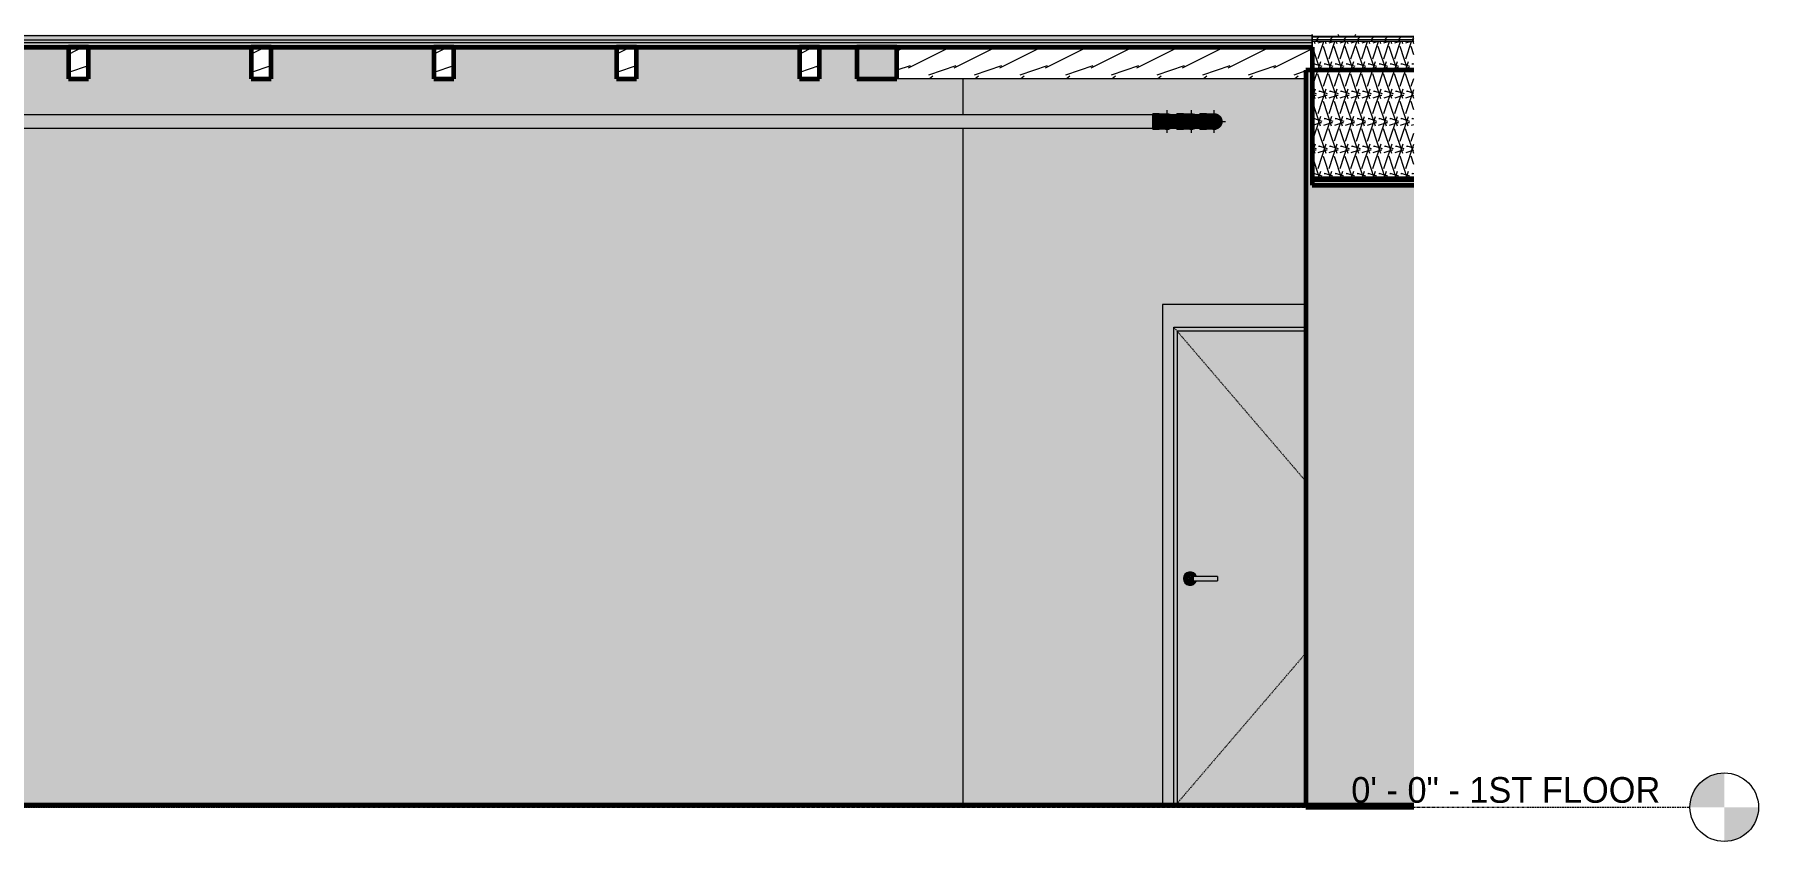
# Model space of a CAD drawing. Header units: inches. Extents: x -3547 to 717, y -19 to 229.
# Drawn here: x -1389.9 to -1088, y -6 to 135.2 of the extents above; entities that cross this region are included whole.
import ezdxf

# ---------------------------------------------------------------- set-up
doc = ezdxf.new("R2010")
doc.units = ezdxf.units.IN
doc.header["$MEASUREMENT"] = 0
doc.linetypes.add('Dash 1_16_', pattern=[0.125, 0.0625, -0.0625])
doc.linetypes.add('Grid Line 1_2_', pattern=[0.875, 0.5, -0.125, 0.125, -0.125])
for name, color, linetype, lineweight in [('0-2', 250, 'Continuous', 9), ('0-3', 50, 'Continuous', 5), ('A-CLNG-1', 7, 'Continuous', 18), ('A-CLNG-4', 10, 'Continuous', 60), ('A-DOOR', 31, 'Continuous', 18), ('A-DOOR-1', 31, 'Dash 1_16_', 9), ('A-DOOR-2', 31, 'Continuous', 9), ('A-DOOR-FRAM', 31, 'Continuous', 9), ('A-DOOR-FRAM-1', 31, 'Continuous', 18), ('A-FLOR-2', 8, 'Continuous', 5), ('A-FLOR-4', 10, 'Continuous', 60), ('A-FLOR-LEVL', 51, 'Continuous', 9), ('A-FLOR-LEVL-1', 51, 'Grid Line 1_2_', 9), ('A-FLOR-MCUT-1', 7, 'Continuous', 18), ('A-FLOR-PATT-1', 250, 'Continuous', 9), ('A-FLOR-PATT-2', 253, 'Continuous', 9), ('A-FLOR-PATT-3', 252, 'Continuous', 9), ('A-WALL-PATT-1', 111, 'Continuous', 9), ('I-WALL', 2, 'Continuous', 18), ('I-WALL-1', 2, 'Continuous', 5), ('I-WALL-2', 2, 'Continuous', 60), ('P-PIPE', 3, 'Continuous', 9), ('P-PIPE-1', 3, 'Continuous', 5), ('P-PIPE-CNTR', 3, 'Continuous', 9), ('S-BEAM', 12, 'Continuous', 9), ('S-BEAM-1', 250, 'Continuous', 9), ('S-BEAM-2', 10, 'Continuous', 60), ('S-BEAM-4', 35, 'Continuous', 9)]:
    doc.layers.add(name, color=color, linetype=linetype, lineweight=lineweight)
doc.styles.add('Century Gothic', font='ufonts.com_century-gothic.ttf', dxfattribs={"height": 4.5})
pattern_1 = [(0, (3065.518, 0), (7.68, 1.92), [0.634, -5.126, 0.634, -5.126, -30.72]), (0, (3065.518, 0), (7.68, 1.92), [-11.52, 0.634, -10.886, 0.634, -5.126, -13.44]), (0, (3065.518, 0), (7.68, 1.92), [-28.8, 0.634, -3.206, 0.634, -8.966]), (120, (3068.398, 0.96), (-5.502769, 5.691075), [0.634, -5.126, 0.634, -5.126, -30.72]), (120, (3068.398, 0.96), (-5.502769, 5.691075), [-11.52, 0.634, -10.886, 0.634, -5.126, -13.44]), (120, (3068.398, 0.96), (-5.502769, 5.691075), [-28.8, 0.634, -3.206, 0.634, -8.966]), (240, (3069.358, 4.8), (-2.177231, -7.611075), [0.634, -5.126, 0.634, -5.126, -30.72]), (240, (3069.358, 4.8), (-2.177231, -7.611075), [-11.52, 0.634, -10.886, 0.634, -5.126, -13.44]), (240, (3069.358, 4.8), (-2.177231, -7.611075), [-28.8, 0.634, -3.206, 0.634, -8.966])]
pattern_2 = [(0, (3065.518, 0), (0, 2.399), []), (315, (3065.518, 0), (2.398506, 0), [3.393, -3.393]), (45, (3065.518, 0), (2.398506, 0), [3.393, -3.393])]
pattern_3 = [(216.87, (3068.716, 7.997), (23.9897714, 15.993643), [3.998, -35.986]), (206.565, (3073.514, 5.598), (-7.99708, -7.99662), [8.941, -8.941]), (198.435, (3073.514, 1.599), (-15.993845, -7.997098), [5.058, -20.23])]

# ---------------------------------------------------------------- blocks, each defined once
blk = doc.blocks.new('CTR - 1st Phase - Shell_rvt-2-INTERIOR ELEVATION - CORRIDOR WEST _103_W_ - 1ST FLOOR - WEST WALL')
at = {"layer": 'A-FLOR-2'}
for points in [[(3466.77, 133.75), (3481.17, 133.75), (3481.17, 134.25), (2468.96, 134.24), (2468.96, 133.75), (3450.67, 133.75)], [(3498.95, 134.75), (3498.95, 134.87), (3481.17, 134.87), (3481.17, 134.75)]]:
    blk.add_hatch(color=256, dxfattribs=at).paths.add_polyline_path(points, flags=0)
at = {"layer": 'A-FLOR-PATT-1'}
h = blk.add_hatch(dxfattribs=at)
h.set_pattern_fill('FP_9', color=256, style=0, pattern_type=2)
h.set_pattern_definition(pattern_2)
h.paths.add_polyline_path([(3466.77, 135), (3481.17, 135), (3481.17, 135.23), (2468.96, 135.23), (2468.96, 135), (3450.67, 135)], flags=0)
h = blk.add_hatch(dxfattribs=at)
h.set_pattern_fill('FP_9', color=256, style=0, pattern_type=2)
h.set_pattern_definition(pattern_2)
h.paths.add_polyline_path([(2795.4, 133), (3481.17, 133), (3481.17, 133.75), (2468.96, 133.75), (2468.96, 133), (2794.9, 133)], flags=0)
h = blk.add_hatch(dxfattribs=at)
h.set_pattern_fill('FP_10', color=256, style=0, pattern_type=2)
h.set_pattern_definition([(135, (3065.518, 0), (-2.12132, -2.12132), [])])
h.paths.add_polyline_path([(3434.58, 0), (3480.05, 0), (3480.05, 0.37), (2468.96, 0.37), (2468.96, 0), (3420.01, 0)], flags=0)
at = {"layer": 'A-FLOR-PATT-2'}
h = blk.add_hatch(dxfattribs=at)
h.set_pattern_fill('FP_8', color=256, style=0, pattern_type=2)
h.set_pattern_definition(pattern_1)
h.paths.add_polyline_path([(3481.17, 134.25), (3481.17, 135), (2468.96, 135), (2468.96, 134.25), (3466.77, 134.25)], flags=0)
h = blk.add_hatch(dxfattribs=at)
h.set_pattern_fill('FP_8', color=256, style=0, pattern_type=2)
h.set_pattern_definition(pattern_1)
h.paths.add_polyline_path([(3481.17, 134.87), (3498.95, 134.88), (3498.95, 135.23), (3481.17, 135.23), (3481.17, 135)], flags=0)
h = blk.add_hatch(dxfattribs=at)
h.set_pattern_fill('FP_9', color=256, style=0, pattern_type=2)
h.set_pattern_definition(pattern_2)
h.paths.add_polyline_path([(3498.95, 134), (3498.95, 134.75), (3481.17, 134.75), (3481.17, 134)], flags=0)
h = blk.add_hatch(dxfattribs=at)
h.set_pattern_fill('FP_8', color=256, style=0, pattern_type=2)
h.set_pattern_definition(pattern_1)
h.paths.add_polyline_path([(2887.39, -0.02), (3498.95, -0.02), (3498.95, 0), (2468.96, 0), (2468.96, -0.02), (2855.21, -0.02)], flags=0)
at = {"layer": 'A-FLOR-PATT-3'}
h = blk.add_hatch(dxfattribs=at)
h.set_pattern_fill('FP_7', color=256, style=0, pattern_type=2)
h.set_pattern_definition([(161.57, (3065.758, 0.24), (-1.92045124, 0.00015035), [0, -13.661, 1.517, 0]), (18.43, (3065.278, 0.24), (-1.92045124, -0.00015035), [0, -13.661, 1.517, 0]), (108.43, (3065.758, 0.24), (0.9599691, -4.80073665), [4.553, -10.625]), (71.57, (3065.278, 0.24), (0.9599691, 4.80073665), [4.553, -10.625])])
h.paths.add_polyline_path([(3498.95, 110), (3498.95, 134), (3481.17, 134), (3481.17, 110)], flags=0)
at = {"layer": 'A-CLNG-1'}
blk.add_line((3498.95, 109.5), (3481.17, 109.5), dxfattribs=at)
at = {"layer": 'A-CLNG-4'}
for p, q in [((3498.95, 110), (3481.17, 110)), ((3481.17, 110), (3481.17, 108.87)), ((3481.17, 108.87), (3498.95, 108.87))]:
    blk.add_line(p, q, dxfattribs=at)
at = {"layer": 'A-FLOR-4'}
for p, q in [((2468.96, 133), (3481.17, 133)), ((3481.17, 133), (3481.17, 110)), ((3481.17, 110), (3498.95, 110)), ((3498.95, 0.37), (2468.96, 0.37))]:
    blk.add_line(p, q, dxfattribs=at)
at = {"layer": 'A-FLOR-MCUT-1'}
for p, q in [((3481.17, 135), (2468.96, 135)), ((3481.17, 134.25), (2468.96, 134.25)), ((3481.17, 133.75), (2468.96, 133.75)), ((3481.17, 135.23), (3481.17, 135)), ((3481.17, 135), (3481.17, 135.23)), ((3498.95, 134.87), (3481.17, 134.87)), ((3481.17, 134.87), (3481.17, 134.75)), ((3481.17, 134.75), (3481.17, 134.87)), ((3498.95, 134.75), (3481.17, 134.75)), ((3481.17, 134.75), (3481.17, 134.25)), ((3481.17, 134.25), (3481.17, 134.75)), ((3481.17, 134.25), (3481.17, 134)), ((3481.17, 134), (3481.17, 134.25)), ((3498.95, 134), (3481.17, 134)), ((3481.17, 134), (3481.17, 133.75)), ((3481.17, 133.75), (3481.17, 134)), ((3481.17, 133.75), (3481.17, 133)), ((3481.17, 133), (3481.17, 133.75)), ((3498.95, 0), (2468.96, 0))]:
    blk.add_line(p, q, dxfattribs=at)
blk = doc.blocks.new('LVL-Laminated Veneer Lumber - 4X6 S_ PINE - NO_ 1-2391454-INTERIOR ELEVATION - CORRIDOR WEST _103_W_ - 1ST FLOOR - WEST WALL')
at = {"layer": 'S-BEAM-1'}
h = blk.add_hatch(dxfattribs=at)
h.set_pattern_fill('FP_11', color=256, style=0, pattern_type=2)
h.set_pattern_definition(pattern_3)
h.paths.add_polyline_path([(3434.58, 127.5), (3480.05, 127.5), (3480.05, 129), (3481.17, 129), (3481.17, 133), (3408.42, 133), (3408.42, 127.5), (3424.27, 127.5)], flags=0)
blk.add_line((3480.05, 127.5), (3408.42, 127.5), dxfattribs=at)
blk = doc.blocks.new('LVL-Laminated Veneer Lumber - 4X6 S_ PINE - NO_ 1-1619292-INTERIOR ELEVATION - CORRIDOR WEST _103_W_ - 1ST FLOOR - WEST WALL')
at = {"layer": 'S-BEAM'}
h = blk.add_hatch(dxfattribs=at)
h.set_pattern_fill('FP_11', color=256, style=0, pattern_type=2)
h.set_pattern_definition(pattern_3)
h.paths.add_polyline_path([(3362.87, 127.5), (3362.87, 133), (3359.37, 133), (3359.37, 127.5)], flags=0)
at = {"layer": 'S-BEAM-2'}
for p, q in [((3362.87, 133), (3359.37, 133)), ((3359.37, 133), (3359.37, 127.5)), ((3362.87, 127.5), (3362.87, 133)), ((3359.37, 127.5), (3362.87, 127.5))]:
    blk.add_line(p, q, dxfattribs=at)
blk = doc.blocks.new('LVL-Laminated Veneer Lumber - 4X6 S_ PINE - NO_ 1-V28-INTERIOR ELEVATION - CORRIDOR WEST _103_W_ - 1ST FLOOR - WEST WALL')
at = {"layer": 'S-BEAM'}
h = blk.add_hatch(dxfattribs=at)
h.set_pattern_fill('FP_11', color=256, style=0, pattern_type=2)
h.set_pattern_definition(pattern_3)
h.paths.add_polyline_path([(3330.87, 127.5), (3330.87, 133), (3327.37, 133), (3327.37, 127.5)], flags=0)
at = {"layer": 'S-BEAM-2'}
for p, q in [((3330.87, 133), (3327.37, 133)), ((3327.37, 133), (3327.37, 127.5)), ((3330.87, 127.5), (3330.87, 133)), ((3327.37, 127.5), (3330.87, 127.5))]:
    blk.add_line(p, q, dxfattribs=at)
blk = doc.blocks.new('LVL-Laminated Veneer Lumber - 4X6 S_ PINE - NO_ 1-V29-INTERIOR ELEVATION - CORRIDOR WEST _103_W_ - 1ST FLOOR - WEST WALL')
at = {"layer": 'S-BEAM'}
h = blk.add_hatch(dxfattribs=at)
h.set_pattern_fill('FP_11', color=256, style=0, pattern_type=2)
h.set_pattern_definition(pattern_3)
h.paths.add_polyline_path([(3298.87, 127.5), (3298.87, 133), (3295.37, 133), (3295.37, 127.5)], flags=0)
at = {"layer": 'S-BEAM-2'}
for p, q in [((3298.87, 133), (3295.37, 133)), ((3295.37, 133), (3295.37, 127.5)), ((3298.87, 127.5), (3298.87, 133)), ((3295.37, 127.5), (3298.87, 127.5))]:
    blk.add_line(p, q, dxfattribs=at)
blk = doc.blocks.new('LVL-Laminated Veneer Lumber - 4X6 S_ PINE - NO_ 1-1619293-INTERIOR ELEVATION - CORRIDOR WEST _103_W_ - 1ST FLOOR - WEST WALL')
at = {"layer": 'S-BEAM'}
h = blk.add_hatch(dxfattribs=at)
h.set_pattern_fill('FP_11', color=256, style=0, pattern_type=2)
h.set_pattern_definition(pattern_3)
h.paths.add_polyline_path([(3266.87, 127.5), (3266.87, 133), (3263.37, 133), (3263.37, 127.5)], flags=0)
at = {"layer": 'S-BEAM-2'}
for p, q in [((3266.87, 133), (3263.37, 133)), ((3263.37, 133), (3263.37, 127.5)), ((3266.87, 127.5), (3266.87, 133)), ((3263.37, 127.5), (3266.87, 127.5))]:
    blk.add_line(p, q, dxfattribs=at)
blk = doc.blocks.new('LVL-Laminated Veneer Lumber - 4X6 S_ PINE - NO_ 1-V39-INTERIOR ELEVATION - CORRIDOR WEST _103_W_ - 1ST FLOOR - WEST WALL')
at = {"layer": 'S-BEAM'}
h = blk.add_hatch(dxfattribs=at)
h.set_pattern_fill('FP_11', color=256, style=0, pattern_type=2)
h.set_pattern_definition(pattern_3)
h.paths.add_polyline_path([(3394.87, 127.5), (3394.87, 133), (3391.37, 133), (3391.37, 127.5)], flags=0)
at = {"layer": 'S-BEAM-2'}
for p, q in [((3394.87, 133), (3391.37, 133)), ((3391.37, 133), (3391.37, 127.5)), ((3394.87, 127.5), (3394.87, 133)), ((3391.37, 127.5), (3394.87, 127.5))]:
    blk.add_line(p, q, dxfattribs=at)
blk = doc.blocks.new('LVL-Laminated Veneer Lumber - _2_SISTERED 4X6 PINE-2259914-INTERIOR ELEVATION - CORRIDOR WEST _103_W_ - 1ST FLOOR - WEST WALL')
at = {"layer": 'S-BEAM-4'}
blk.add_hatch(color=256, dxfattribs=at).paths.add_polyline_path([(3401.42, 127.5), (3408.42, 127.5), (3408.42, 133), (3401.42, 133), (3401.42, 132.78)], flags=0)
at = {"layer": 'S-BEAM-2'}
for p, q in [((3408.42, 133), (3401.42, 133)), ((3401.42, 133), (3401.42, 127.5)), ((3408.42, 127.5), (3408.42, 133)), ((3401.42, 127.5), (3408.42, 127.5))]:
    blk.add_line(p, q, dxfattribs=at)
blk = doc.blocks.new('CTR - 1st Phase - Structure_rvt-2-INTERIOR ELEVATION - CORRIDOR WEST _103_W_ - 1ST FLOOR - WEST WALL')
at = {"layer": '0-2'}
for name in ['LVL-Laminated Veneer Lumber - 4X6 S_ PINE - NO_ 1-1619293-INTERIOR ELEVATION - CORRIDOR WEST _103_W_ - 1ST FLOOR - WEST WALL', 'LVL-Laminated Veneer Lumber - 4X6 S_ PINE - NO_ 1-V29-INTERIOR ELEVATION - CORRIDOR WEST _103_W_ - 1ST FLOOR - WEST WALL', 'LVL-Laminated Veneer Lumber - 4X6 S_ PINE - NO_ 1-V28-INTERIOR ELEVATION - CORRIDOR WEST _103_W_ - 1ST FLOOR - WEST WALL', 'LVL-Laminated Veneer Lumber - 4X6 S_ PINE - NO_ 1-1619292-INTERIOR ELEVATION - CORRIDOR WEST _103_W_ - 1ST FLOOR - WEST WALL', 'LVL-Laminated Veneer Lumber - 4X6 S_ PINE - NO_ 1-V39-INTERIOR ELEVATION - CORRIDOR WEST _103_W_ - 1ST FLOOR - WEST WALL', 'LVL-Laminated Veneer Lumber - _2_SISTERED 4X6 PINE-2259914-INTERIOR ELEVATION - CORRIDOR WEST _103_W_ - 1ST FLOOR - WEST WALL', 'LVL-Laminated Veneer Lumber - 4X6 S_ PINE - NO_ 1-2391454-INTERIOR ELEVATION - CORRIDOR WEST _103_W_ - 1ST FLOOR - WEST WALL']:
    blk.add_blockref(name, (0, 0), dxfattribs=at)
blk = doc.blocks.new('HOLLOW METAL - UNIT DOOR-2191978-INTERIOR ELEVATION - CORRIDOR WEST _103_W_ - 1ST FLOOR - WEST WALL')
at = {"layer": 'A-DOOR'}
h = blk.add_hatch(color=256, dxfattribs=at)
h.paths.add_polyline_path([(3480.05, 0.37), (3480.05, 83.37), (3457.55, 83.37), (3457.55, 0.37)], flags=0)
h.paths.add_polyline_path([(3459.78, 38.82), (3459.47, 38.86), (3459.19, 38.98), (3458.94, 39.16), (3458.76, 39.41), (3458.64, 39.69), (3458.6, 40), (3458.64, 40.31), (3458.76, 40.59), (3458.94, 40.84), (3459.19, 41.02), (3459.47, 41.14), (3459.78, 41.18), (3460.08, 41.14), (3460.37, 41.02), (3460.61, 40.84), (3460.8, 40.59), (3460.88, 40.39), (3464.6, 40.38), (3464.6, 39.61), (3460.88, 39.61), (3460.8, 39.41), (3460.61, 39.16), (3460.37, 38.98), (3460.08, 38.86)], flags=0)
h = blk.add_hatch(color=256, dxfattribs=at)
h.paths.add_polyline_path([(3459.6, 39.72), (3459.51, 39.87), (3459.49, 39.98), (3459.48, 40), (3459.51, 40.13), (3459.58, 40.25), (3459.59, 40.25), (3459.54, 39.98), (3459.59, 39.75)], flags=0)
h.paths.add_polyline_path([(3459.78, 38.82), (3460.08, 38.86), (3460.37, 38.98), (3460.61, 39.16), (3460.8, 39.41), (3460.88, 39.61), (3459.76, 39.62), (3459.63, 39.7), (3459.6, 39.75), (3459.54, 40.01), (3459.62, 40.29), (3459.72, 40.36), (3459.79, 40.38), (3459.97, 40.38), (3460.06, 40.38), (3460.88, 40.39), (3460.8, 40.59), (3460.61, 40.84), (3460.37, 41.02), (3460.08, 41.14), (3459.78, 41.18), (3459.47, 41.14), (3459.19, 41.02), (3458.94, 40.84), (3458.76, 40.59), (3458.64, 40.31), (3458.6, 40), (3458.64, 39.69), (3458.76, 39.41), (3458.94, 39.16), (3459.19, 38.98), (3459.47, 38.86)], flags=0)
for points in [[(3459.88, 39.61), (3460.1, 39.62), (3460.47, 39.62), (3460.47, 40), (3459.48, 40), (3459.51, 39.87), (3459.58, 39.75), (3459.63, 39.7), (3459.72, 39.64), (3459.82, 39.61)], [(3460.47, 40), (3464.6, 40), (3464.6, 40.39), (3460.47, 40.38), (3460.47, 40.06)], [(3460.88, 39.61), (3464.6, 39.62), (3464.6, 40), (3460.47, 40), (3460.47, 39.61), (3460.85, 39.61)]]:
    blk.add_hatch(color=256, dxfattribs=at).paths.add_polyline_path(points, flags=0)
h = blk.add_hatch(color=256, dxfattribs=at)
h.paths.add_polyline_path([(3459.6, 40.28), (3459.51, 40.13), (3459.5, 40.1), (3459.5, 40), (3459.53, 40), (3459.6, 40.27)], flags=0)
h.paths.add_polyline_path([(3460.37, 40), (3460.47, 40), (3460.47, 40.39), (3460.43, 40.38), (3459.86, 40.38), (3459.88, 40.39), (3459.72, 40.36), (3459.62, 40.29), (3459.6, 40.25), (3459.53, 40), (3460.28, 40)], flags=0)
at = {"layer": 'A-DOOR-FRAM-1'}
for points in [[(3454.92, 0.37), (3456.92, 0.37), (3456.92, 84), (3480.05, 84), (3480.05, 88), (3454.92, 88), (3454.92, 33.79)], [(3456.92, 0.37), (3457.55, 0.37), (3457.55, 83.37), (3480.05, 83.37), (3480.05, 84), (3456.92, 84), (3456.92, 33.79)]]:
    blk.add_hatch(color=256, dxfattribs=at).paths.add_polyline_path(points, flags=0)
at = {"layer": 'A-DOOR-1'}
for p, q in [((3456.92, 84), (3480.05, 57.02)), ((3480.05, 26.98), (3457.25, 0.37))]:
    blk.add_line(p, q, dxfattribs=at)
at = {"layer": 'A-DOOR-2'}
for p, q in [((3464.6, 40.39), (3460.47, 40.39)), ((3460.47, 39.61), (3464.6, 39.61)), ((3464.6, 40.39), (3464.6, 40)), ((3464.6, 40), (3464.6, 39.61))]:
    blk.add_line(p, q, dxfattribs=at)
at = {"layer": 'A-DOOR-2', "flags": 128}
for points in [[(3460.47, 40.39), (3460.44, 40.39), (3460.42, 40.39), (3460.4, 40.39), (3460.37, 40.39), (3460.35, 40.39), (3460.33, 40.39), (3460.3, 40.39), (3460.28, 40.39), (3460.26, 40.39), (3460.24, 40.39), (3460.22, 40.39), (3460.19, 40.39), (3460.17, 40.39), (3460.15, 40.39), (3460.13, 40.39), (3460.11, 40.39), (3460.1, 40.39), (3460.08, 40.39), (3460.06, 40.39), (3460.04, 40.39), (3460.03, 40.39), (3460.01, 40.39), (3460, 40.39), (3459.98, 40.39), (3459.97, 40.39), (3459.96, 40.39), (3459.95, 40.39), (3459.94, 40.39), (3459.93, 40.39), (3459.92, 40.39), (3459.91, 40.39), (3459.9, 40.39), (3459.9, 40.39), (3459.89, 40.39), (3459.89, 40.39), (3459.88, 40.39), (3459.88, 40.39), (3459.88, 40.39), (3459.88, 40.39)], [(3459.88, 39.61), (3459.88, 39.61), (3459.88, 39.61), (3459.88, 39.61), (3459.88, 39.61), (3459.89, 39.61), (3459.89, 39.61), (3459.9, 39.61), (3459.91, 39.61), (3459.91, 39.61), (3459.92, 39.61), (3459.93, 39.61), (3459.94, 39.61), (3459.95, 39.61), (3459.97, 39.61), (3459.98, 39.61), (3459.99, 39.61), (3460.01, 39.61), (3460.02, 39.61), (3460.04, 39.61), (3460.06, 39.61), (3460.07, 39.61), (3460.09, 39.61), (3460.11, 39.61), (3460.13, 39.61), (3460.15, 39.61), (3460.17, 39.61), (3460.19, 39.61), (3460.21, 39.61), (3460.23, 39.61), (3460.25, 39.61), (3460.28, 39.61), (3460.3, 39.61), (3460.32, 39.61), (3460.34, 39.61), (3460.37, 39.61), (3460.39, 39.61), (3460.41, 39.61), (3460.44, 39.61), (3460.46, 39.61), (3460.47, 39.61)]]:
    blk.add_lwpolyline(points, dxfattribs=at)
at = {"layer": 'A-DOOR-2'}
for start, end in [(19.6343, 180), (180, 340.4367)]:
    blk.add_arc((3459.78, 40), 1.18, start, end, dxfattribs=at)
at = {"layer": 'A-DOOR-FRAM'}
for p, q in [((3480.05, 88), (3454.92, 88)), ((3454.92, 88), (3454.92, 0.37)), ((3456.92, 84), (3480.05, 84)), ((3456.92, 0.37), (3456.92, 84)), ((3457.55, 83.37), (3480.05, 83.37)), ((3457.55, 0.37), (3457.55, 83.37))]:
    blk.add_line(p, q, dxfattribs=at)
blk = doc.blocks.new('Elbow - PVC - Sch 40 - Standard-2079255-INTERIOR ELEVATION - CORRIDOR WEST _103_W_ - 1ST FLOOR - WEST WALL')
at = {"layer": 'P-PIPE'}
for points in [[(3461.96, 120), (3462.62, 120), (3462.62, 121.34), (3461.47, 121.34), (3461.47, 120)], [(3462.65, 120), (3462.66, 120), (3462.7, 120.35), (3462.85, 120.69), (3463.05, 120.95), (3463.38, 121.19), (3463.67, 121.31), (3463.88, 121.34), (3462.84, 121.34), (3462.62, 121.34), (3462.62, 120)], [(3461.47, 118.66), (3462.62, 118.66), (3462.62, 120), (3461.47, 120), (3461.47, 118.7)], [(3464, 118.66), (3463.63, 118.71), (3463.31, 118.85), (3463, 119.11), (3462.81, 119.38), (3462.7, 119.69), (3462.65, 120), (3462.62, 120), (3462.62, 118.66), (3463.92, 118.66)]]:
    blk.add_hatch(color=256, dxfattribs=at).paths.add_polyline_path(points, flags=0)
h = blk.add_hatch(color=256, dxfattribs=at)
h.paths.add_polyline_path([(3464, 118.66), (3464.35, 118.7), (3464.69, 118.85), (3464.95, 119.05), (3465.19, 119.38), (3465.3, 119.69), (3465.34, 120.03), (3465.3, 120.35), (3465.15, 120.69), (3464.95, 120.95), (3464.59, 121.2), (3464.31, 121.3), (3464, 121.34), (3463.65, 121.3), (3463.31, 121.15), (3463.05, 120.95), (3462.84, 120.67), (3462.7, 120.31), (3462.66, 119.99), (3462.7, 119.65), (3462.85, 119.31), (3463.05, 119.05), (3463.41, 118.8), (3463.69, 118.7)], flags=0)
h.paths.add_polyline_path([(3464, 118.81), (3463.69, 118.85), (3463.35, 119.01), (3463.16, 119.16), (3462.97, 119.41), (3462.85, 119.69), (3462.81, 120), (3462.85, 120.31), (3462.97, 120.59), (3463.16, 120.84), (3463.41, 121.03), (3463.69, 121.15), (3464, 121.19), (3464.31, 121.15), (3464.63, 121), (3464.84, 120.84), (3465.03, 120.59), (3465.15, 120.31), (3465.19, 120), (3465.15, 119.69), (3464.99, 119.36), (3464.84, 119.16), (3464.59, 118.97), (3464.31, 118.85), (3464.04, 118.82)], flags=0)
for p, q in [((3462.62, 121.34), (3461.47, 121.34)), ((3461.47, 120), (3461.47, 121.34)), ((3461.47, 118.66), (3461.47, 120)), ((3461.47, 118.66), (3462.62, 118.66))]:
    blk.add_line(p, q, dxfattribs=at)
at = {"layer": 'P-PIPE', "flags": 128}
for points in [[(3462.62, 121.34), (3462.68, 121.34), (3462.73, 121.34), (3462.79, 121.34), (3462.84, 121.34), (3462.9, 121.34), (3462.95, 121.34), (3463, 121.34), (3463.06, 121.34), (3463.11, 121.34), (3463.16, 121.34), (3463.21, 121.34), (3463.26, 121.34), (3463.31, 121.34), (3463.36, 121.34), (3463.4, 121.34), (3463.45, 121.34), (3463.49, 121.34), (3463.53, 121.34), (3463.57, 121.34), (3463.61, 121.34), (3463.65, 121.34), (3463.68, 121.34), (3463.72, 121.34), (3463.75, 121.34), (3463.78, 121.34), (3463.81, 121.34), (3463.84, 121.34), (3463.86, 121.34), (3463.89, 121.34), (3463.91, 121.34), (3463.93, 121.34), (3463.94, 121.34), (3463.96, 121.34), (3463.97, 121.34), (3463.98, 121.34), (3463.99, 121.34), (3463.99, 121.34), (3464, 121.34), (3464, 121.34), (3464, 121.34)], [(3464, 121.34), (3464.05, 121.34), (3464.11, 121.34), (3464.16, 121.33), (3464.21, 121.33), (3464.27, 121.32), (3464.32, 121.31), (3464.37, 121.29), (3464.42, 121.28), (3464.47, 121.26), (3464.52, 121.24), (3464.57, 121.22), (3464.62, 121.19), (3464.67, 121.17), (3464.71, 121.14), (3464.76, 121.11), (3464.8, 121.08), (3464.85, 121.05), (3464.89, 121.01), (3464.93, 120.97), (3464.96, 120.94), (3465, 120.9), (3465.04, 120.86), (3465.07, 120.81), (3465.1, 120.77), (3465.13, 120.73), (3465.16, 120.68), (3465.19, 120.63), (3465.21, 120.59), (3465.23, 120.54), (3465.25, 120.49), (3465.27, 120.44), (3465.29, 120.39), (3465.3, 120.33), (3465.31, 120.28), (3465.32, 120.23), (3465.33, 120.18), (3465.34, 120.12), (3465.34, 120.07), (3465.34, 120.01), (3465.34, 120)], [(3464, 118.66), (3464, 118.66), (3464, 118.66), (3463.99, 118.66), (3463.98, 118.66), (3463.97, 118.66), (3463.96, 118.66), (3463.95, 118.66), (3463.93, 118.66), (3463.91, 118.66), (3463.89, 118.66), (3463.87, 118.66), (3463.84, 118.66), (3463.82, 118.66), (3463.79, 118.66), (3463.76, 118.66), (3463.73, 118.66), (3463.69, 118.66), (3463.66, 118.66), (3463.62, 118.66), (3463.58, 118.66), (3463.54, 118.66), (3463.5, 118.66), (3463.46, 118.66), (3463.41, 118.66), (3463.37, 118.66), (3463.32, 118.66), (3463.27, 118.66), (3463.22, 118.66), (3463.17, 118.66), (3463.12, 118.66), (3463.07, 118.66), (3463.02, 118.66), (3462.97, 118.66), (3462.91, 118.66), (3462.86, 118.66), (3462.8, 118.66), (3462.75, 118.66), (3462.69, 118.66), (3462.64, 118.66), (3462.62, 118.66)], [(3465.34, 120), (3465.34, 119.95), (3465.34, 119.89), (3465.33, 119.84), (3465.33, 119.79), (3465.32, 119.73), (3465.31, 119.68), (3465.29, 119.63), (3465.28, 119.58), (3465.26, 119.53), (3465.24, 119.48), (3465.22, 119.43), (3465.19, 119.38), (3465.17, 119.33), (3465.14, 119.29), (3465.11, 119.24), (3465.08, 119.2), (3465.05, 119.15), (3465.01, 119.11), (3464.97, 119.07), (3464.94, 119.04), (3464.9, 119), (3464.86, 118.96), (3464.81, 118.93), (3464.77, 118.9), (3464.73, 118.87), (3464.68, 118.84), (3464.63, 118.81), (3464.59, 118.79), (3464.54, 118.77), (3464.49, 118.75), (3464.44, 118.73), (3464.39, 118.71), (3464.33, 118.7), (3464.28, 118.69), (3464.23, 118.68), (3464.18, 118.67), (3464.12, 118.66), (3464.07, 118.66), (3464.01, 118.66), (3464, 118.66)]]:
    blk.add_lwpolyline(points, dxfattribs=at)
at = {"layer": 'P-PIPE'}
for start, end in [(360, 180), (180, 360)]:
    blk.add_arc((3464, 120), 1.34, start, end, dxfattribs=at)
blk = doc.blocks.new('Level - Level Head - Circle-50818-INTERIOR ELEVATION - CORRIDOR WEST _103_W_ - 1ST FLOOR - WEST WALL')
at = {"layer": 'A-FLOR-LEVL'}
h = blk.add_hatch(color=256, dxfattribs=at)
edge = h.paths.add_edge_path(flags=0)
edge.add_line((3553.3, 0), (3547.3, 0))
edge.add_arc((3553.3, 0), 6, 90, 180, ccw=False)
edge.add_line((3553.3, 6), (3553.3, 0))
h = blk.add_hatch(color=256, dxfattribs=at)
edge = h.paths.add_edge_path(flags=0)
edge.add_line((3553.3, -6), (3553.3, 0))
edge.add_line((3553.3, 0), (3559.3, 0))
edge.add_arc((3553.3, 0), 6, 270, 360, ccw=False)
blk.add_circle((3553.3, 0), 6, dxfattribs=at)

msp = doc.modelspace()

# ---------------------------------------------------------------- hatches: boundary and pattern name
at = {"layer": 'A-WALL-PATT-1'}
h = msp.add_hatch(dxfattribs=at)
h.set_pattern_fill('FP_7', color=256, style=0, pattern_type=2)
h.set_pattern_definition([(161.57, (-1581.54354, 0.24), (-1.92045124, 0.00015035), [0, -13.661, 1.517, 0]), (18.43, (-1582.02354, 0.24), (-1.92045124, -0.00015035), [0, -13.661, 1.517, 0]), (108.43, (-1581.54354, 0.24), (0.9599691, -4.80073665), [4.553, -10.625]), (71.57, (-1582.02354, 0.24), (0.9599691, 4.80073665), [4.553, -10.625])])
h.paths.add_polyline_path([(-1148.34711, 0), (-1148.34711, 110), (-1166.1278, 110), (-1166.1278, 129), (-1167.2528, 129), (-1167.2528, 0)], flags=0)
at = {"layer": 'I-WALL'}
h = msp.add_hatch(color=256, dxfattribs=at)
h.paths.add_polyline_path([(-1440.2028, 0.375), (-1234.54489, 0.375), (-1234.54489, 118.8125), (-1440.2028, 118.8125), (-1440.2028, 33.79181)], flags=0)
h.paths.add_polyline_path([(-1337.44794, 121.1875), (-1234.54489, 121.1875), (-1234.54489, 127.5), (-1245.8778, 127.5), (-1245.8778, 133), (-1252.4278, 133), (-1252.4278, 127.5), (-1255.9278, 127.5), (-1255.9278, 133), (-1284.4278, 133), (-1284.4278, 127.5), (-1287.9278, 127.5), (-1287.9278, 133), (-1316.4278, 133), (-1316.4278, 127.5), (-1319.9278, 127.5), (-1319.9278, 133), (-1348.4278, 133), (-1348.4278, 127.5), (-1351.9278, 127.5), (-1351.9278, 133), (-1380.4278, 133), (-1380.4278, 127.5), (-1383.9278, 127.5), (-1383.9278, 133), (-1412.4278, 133), (-1412.4278, 127.5), (-1415.9278, 127.5), (-1415.9278, 133), (-1440.2028, 133), (-1440.2028, 121.1875), (-1341.47136, 121.1875)], flags=0)
at = {"layer": 'I-WALL-1'}
h = msp.add_hatch(color=256, dxfattribs=at)
h.paths.add_polyline_path([(-1234.3652, 0.375), (-1227.29489, 0.375), (-1227.29489, 118.8125), (-1234.54489, 118.8125), (-1234.54489, 0.375)], flags=0)
h.paths.add_polyline_path([(-1228.81555, 121.1875), (-1227.29489, 121.1875), (-1227.29489, 127.5), (-1234.54489, 127.5), (-1234.54489, 121.1875), (-1230.0278, 121.1875)], flags=0)
h = msp.add_hatch(color=256, dxfattribs=at)
h.paths.add_polyline_path([(-1191.62418, 121.34381), (-1191.97097, 121.27242), (-1191.87166, 121.30167), (-1191.6595, 121.33779)], flags=0)
h.paths.add_polyline_path([(-1187.38154, 121.34381), (-1187.72833, 121.27242), (-1187.62902, 121.30167), (-1187.41686, 121.33779)], flags=0)
h.paths.add_polyline_path([(-1183.38154, 121.34381), (-1183.72833, 121.27242), (-1183.62902, 121.30167), (-1183.41686, 121.33779)], flags=0)
h.paths.add_polyline_path([(-1227.1461, 0.375), (-1192.3778, 0.375), (-1192.3778, 88), (-1167.2528, 88), (-1167.2528, 127.5), (-1227.29489, 127.5), (-1227.29489, 121.1875), (-1194.07543, 121.1875), (-1194.07543, 121.344), (-1191.54418, 121.344), (-1191.19633, 121.2982), (-1190.87218, 121.1875), (-1189.83279, 121.1875), (-1189.83279, 121.344), (-1187.30154, 121.344), (-1186.95369, 121.2982), (-1186.62954, 121.1875), (-1185.83279, 121.1875), (-1185.83279, 121.344), (-1183.30154, 121.344), (-1182.95369, 121.2982), (-1182.62954, 121.16394), (-1182.35119, 120.95035), (-1182.1376, 120.672), (-1181.998, 120.30735), (-1181.95754, 120), (-1182.00333, 119.65215), (-1182.1545, 119.30597), (-1182.35119, 119.04965), (-1182.62954, 118.83606), (-1182.99419, 118.69646), (-1183.382, 118.65622), (-1185.83279, 118.656), (-1185.83279, 118.8125), (-1186.68642, 118.8125), (-1186.99419, 118.69646), (-1187.382, 118.65622), (-1189.83279, 118.656), (-1189.83279, 118.8125), (-1190.92906, 118.8125), (-1191.23683, 118.69646), (-1191.62465, 118.65622), (-1194.07543, 118.656), (-1194.07543, 118.8125), (-1227.29489, 118.8125), (-1227.29489, 0.375)], flags=0)
at = {"layer": 'P-PIPE'}
for points in [[(-1191.54418, 118.8125), (-1191.23641, 118.85314), (-1190.95014, 118.97182), (-1190.70436, 119.16054), (-1190.51569, 119.40646), (-1190.39714, 119.69284), (-1190.35668, 120), (-1190.42075, 120.36433), (-1190.51591, 120.59393), (-1190.70472, 120.83986), (-1190.95077, 121.02855), (-1191.23729, 121.1471), (-1191.58765, 121.18178), (-1191.91542, 121.12057), (-1192.13793, 121.02841), (-1192.38387, 120.83969), (-1192.60475, 120.51609), (-1192.69134, 120.30642), (-1192.73168, 120), (-1192.69103, 119.6922), (-1192.55513, 119.3835), (-1192.38387, 119.16031), (-1192.13793, 118.97159), (-1191.85153, 118.85296), (-1191.54474, 118.81257)], [(-1187.30154, 118.8125), (-1186.99384, 118.85311), (-1186.70756, 118.97177), (-1186.46175, 119.16047), (-1186.27308, 119.40638), (-1186.1545, 119.69276), (-1186.11404, 120), (-1186.17811, 120.36433), (-1186.27322, 120.59386), (-1186.46201, 120.83981), (-1186.70805, 121.02852), (-1186.99457, 121.14709), (-1187.34501, 121.18178), (-1187.67278, 121.12057), (-1187.89529, 121.02841), (-1188.14123, 120.83969), (-1188.32994, 120.59375), (-1188.44869, 120.3065), (-1188.48904, 120), (-1188.44858, 119.69265), (-1188.31248, 119.3835), (-1188.14123, 119.16031), (-1187.89529, 118.97159), (-1187.60889, 118.85296), (-1187.30202, 118.81256)], [(-1183.30154, 118.8125), (-1182.99419, 118.85296), (-1182.70779, 118.97159), (-1182.46185, 119.16031), (-1182.27313, 119.40625), (-1182.1545, 119.69265), (-1182.11404, 120), (-1182.17811, 120.36433), (-1182.27313, 120.59375), (-1182.46185, 120.83969), (-1182.70779, 121.02841), (-1182.99419, 121.14704), (-1183.34501, 121.18178), (-1183.67278, 121.12057), (-1183.89529, 121.02841), (-1184.14123, 120.83969), (-1184.32994, 120.59375), (-1184.44858, 120.30735), (-1184.48904, 120), (-1184.44858, 119.69265), (-1184.31248, 119.3835), (-1184.14123, 119.16031), (-1183.89529, 118.97159), (-1183.60889, 118.85296), (-1183.48051, 118.83606)]]:
    msp.add_hatch(color=256, dxfattribs=at).paths.add_polyline_path(points, flags=0)
at = {"layer": 'P-PIPE-1'}
for points in [[(-1598.97036, 120), (-1194.07543, 120), (-1194.07543, 121.1875), (-2139.07072, 121.1875), (-2139.07072, 120), (-1600.98207, 120)], [(-1190.20018, 120), (-1189.83279, 120), (-1189.83279, 121.1875), (-1190.89783, 121.17456), (-1190.85015, 121.14704), (-1190.59304, 120.94932), (-1190.34783, 120.59375), (-1190.24062, 120.30721)], [(-1185.95754, 120), (-1185.83279, 120), (-1185.83279, 121.1875), (-1186.65519, 121.17456), (-1186.56962, 121.11796), (-1186.35119, 120.95035), (-1186.10519, 120.59375), (-1185.99799, 120.30729)], [(-1571.1528, 118.8125), (-1194.07543, 118.8125), (-1194.07543, 120), (-2139.07072, 120), (-2139.07072, 118.8125), (-1572.81812, 118.8125)], [(-1190.92906, 118.8125), (-1189.83279, 118.8125), (-1189.83279, 120), (-1190.20018, 120), (-1190.24598, 119.65215), (-1190.39714, 119.30597), (-1190.59383, 119.04965), (-1190.92895, 118.81255)], [(-1186.66025, 118.8125), (-1185.83279, 118.8125), (-1185.83279, 120), (-1185.95754, 120), (-1186.02762, 119.59352), (-1186.1545, 119.30597), (-1186.35119, 119.04965), (-1186.68642, 118.8125)]]:
    msp.add_hatch(color=256, dxfattribs=at).paths.add_polyline_path(points, flags=0)

# ---------------------------------------------------------------- linework, layer by layer
at = {"layer": 'A-FLOR-LEVL-1'}
msp.add_line((-2226.70433, 0), (-1100.0028, 0), dxfattribs=at)
at = {"layer": 'I-WALL'}
for p, q in [((-1227.29489, 127.5), (-1227.29489, 121.1875)), ((-1227.29489, 118.81392), (-1227.29489, 0.375))]:
    msp.add_line(p, q, dxfattribs=at)
at = {"layer": 'I-WALL-2'}
for p, q in [((-1148.34711, 129), (-1167.2528, 129)), ((-1167.2528, 129), (-1167.2528, 0)), ((-1167.2528, 0), (-1148.34711, 0))]:
    msp.add_line(p, q, dxfattribs=at)
at = {"layer": 'P-PIPE'}
for p, q in [((-1194.07543, 121.1875), (-2139.07072, 121.1875)), ((-1189.83279, 121.1875), (-1190.92906, 121.1875)), ((-1185.83279, 121.1875), (-1186.68642, 121.1875)), ((-2139.07072, 118.8125), (-1194.07543, 118.8125)), ((-1190.92906, 118.8125), (-1189.83279, 118.8125)), ((-1186.68642, 118.8125), (-1185.83279, 118.8125))]:
    msp.add_line(p, q, dxfattribs=at)
for centre, start, end in [((-1191.54418, 120), 0, 180), ((-1187.30154, 120), 0, 180), ((-1183.30154, 120), 0, 180), ((-1191.54418, 120), 180, 0), ((-1187.30154, 120), 180, 0), ((-1183.30154, 120), 180, 0)]:
    msp.add_arc(centre, 1.1875, start, end, dxfattribs=at)
at = {"layer": 'P-PIPE-CNTR'}
for p, q in [((-1191.54418, 118), (-1191.54418, 122)), ((-1187.30154, 118), (-1187.30154, 122)), ((-1183.30154, 118), (-1183.30154, 122)), ((-1193.54418, 120), (-1189.54418, 120)), ((-1189.30154, 120), (-1185.30154, 120)), ((-1185.30154, 120), (-1181.30154, 120))]:
    msp.add_line(p, q, dxfattribs=at)

# ---------------------------------------------------------------- block references
at = {"layer": '0-3'}
for name in ['CTR - 1st Phase - Shell_rvt-2-INTERIOR ELEVATION - CORRIDOR WEST _103_W_ - 1ST FLOOR - WEST WALL', 'CTR - 1st Phase - Structure_rvt-2-INTERIOR ELEVATION - CORRIDOR WEST _103_W_ - 1ST FLOOR - WEST WALL']:
    msp.add_blockref(name, (-4647.30154, 0), dxfattribs=at)
at = {"layer": 'A-DOOR'}
msp.add_blockref('HOLLOW METAL - UNIT DOOR-2191978-INTERIOR ELEVATION - CORRIDOR WEST _103_W_ - 1ST FLOOR - WEST WALL', (-4647.30154, 0), dxfattribs=at)
at = {"layer": 'A-FLOR-LEVL'}
msp.add_blockref('Level - Level Head - Circle-50818-INTERIOR ELEVATION - CORRIDOR WEST _103_W_ - 1ST FLOOR - WEST WALL', (-4647.30154, 0), dxfattribs=at)
at = {"layer": 'P-PIPE'}
for p in [(-4655.54418, 0), (-4651.30154, 0), (-4647.30154, 0)]:
    msp.add_blockref('Elbow - PVC - Sch 40 - Standard-2079255-INTERIOR ELEVATION - CORRIDOR WEST _103_W_ - 1ST FLOOR - WEST WALL', p, dxfattribs=at)

# ---------------------------------------------------------------- texts
at = {"layer": 'A-FLOR-LEVL', "insert": (-1159.3094, 5.27539), "char_height": 4.5, "width": 64.9935, "attachment_point": 1, "style": 'Century Gothic'}
msp.add_mtext('0\' - 0" - 1ST FLOOR', dxfattribs=at)

doc.saveas('drawing.dxf')
